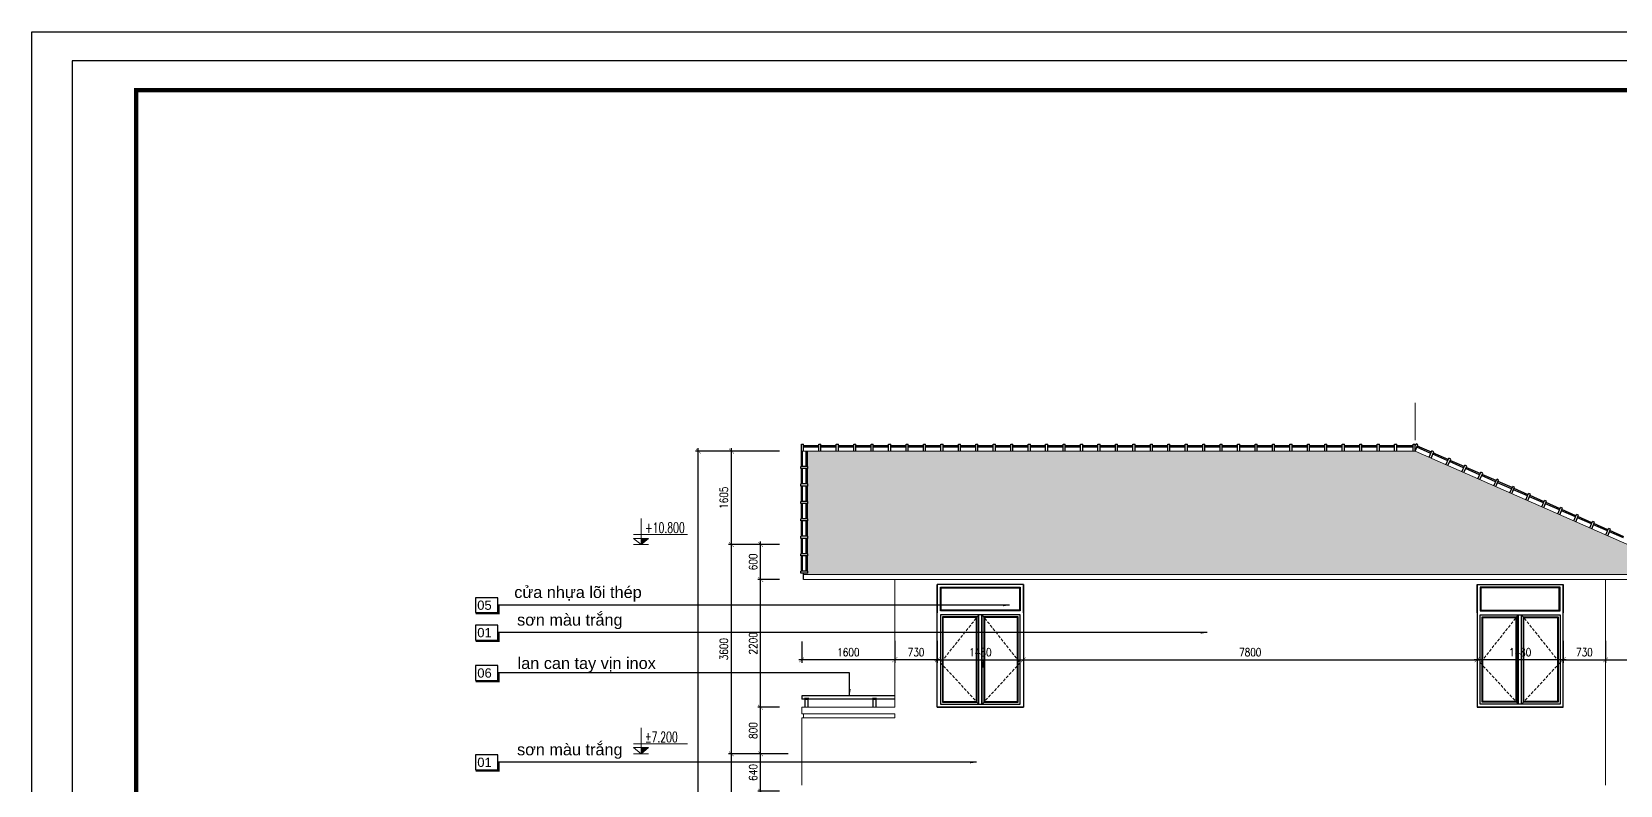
# Model space of a CAD drawing. Header units: millimetres. Extents: x -34806 to 662668, y 63228 to 99452.
# Drawn here: x 359893 to 387202, y 83752 to 96708 of the extents above; entities that cross this region are included whole.
import ezdxf
from ezdxf.enums import TextEntityAlignment as Align

# ---------------------------------------------------------------- set-up
doc = ezdxf.new("R2010")
doc.units = ezdxf.units.MM
doc.header["$LTSCALE"] = 200
doc.header["$MEASUREMENT"] = 0
doc.header["$PDMODE"] = 3
doc.header["$PDSIZE"] = 50
doc.linetypes.add('HIDDEN', pattern=[0.375, 0.25, -0.125])
doc.layers.get('0').update_dxf_attribs({"color": 95, "linetype": 'CONTINUOUS'})
doc.layers.get('DEFPOINTS').update_dxf_attribs({"linetype": 'CONTINUOUS'})
for name, color, linetype in [('DIM', 1, 'CONTINUOUS'), ('KHUNGTEN', 7, 'CONTINUOUS'), ('NOITHAT', 32, 'CONTINUOUS'), ('TEXT', 7, 'CONTINUOUS'), ('TPTA-Funiture', 27, 'CONTINUOUS'), ('TPTA-Text', 253, 'CONTINUOUS'), ('TPTA-Virtural', 253, 'CONTINUOUS'), ('wood', 254, 'CONTINUOUS')]:
    doc.layers.add(name, color=color, linetype=linetype)
for name, color, linetype, lineweight in [('hacth', 251, 'CONTINUOUS', 13), ('hatch', 251, 'CONTINUOUS', 5), ('nep', 4, 'CONTINUOUS', 30), ('thay', 7, 'CONTINUOUS', 18), ('VU', 8, 'HIDDEN', 13)]:
    doc.layers.add(name, color=color, linetype=linetype, lineweight=lineweight)
doc.styles.add('Aria H iso', font='VHARIAL.ttf')
doc.styles.add('Arial iso', font='VNARIAL.ttf')
doc.styles.add('Arial N  iso', font='VNARIALN.ttf')
doc.styles.add('RomanS', font='romans.shx', dxfattribs={"width": 0.8})
doc.styles.add('Scale', font='vnsimli.shx', dxfattribs={"width": 0.65, "bigfont": 'bigfont.shx'})
doc.dimstyles.new('D1', dxfattribs={"dimtxt": 140, "dimasz": 80, "dimexe": 50, "dimexo": 0, "dimgap": 60, "dimtad": 1, "dimdec": 0, "dimzin": 0, "dimdsep": 46, "dimtxsty": 'RomanS', "dimblk1": 'ARCHTICK', "dimblk2": 'ARCHTICK', "dimsah": 1, "dimcen": 100, "dimdle": 50, "dimclrt": 7, "dimadec": 0, "dimazin": 0, "dimtfac": 0.005, "dimtdec": 0, "dimtix": 1, "dimtofl": 0, "dimtmove": 2, "dimatfit": 3, "dimldrblk": 'ARCHTICK', "dimfxl": 1, "dimtvp": 0.8, "dimtolj": 1, "dimtzin": 0, "dimarcsym": 0})
doc.dimstyles.new('DIM-A3', dxfattribs={"dimscale": 0, "dimtxt": 160, "dimasz": 110, "dimexe": 110, "dimexo": 0, "dimgap": 110, "dimtad": 1, "dimdec": 0, "dimdsep": 46, "dimtxsty": 'RomanS', "dimblk1": 'ARCHTICK', "dimblk2": 'ARCHTICK', "dimsah": 1, "dimcen": 0.09, "dimdle": 110, "dimclrd": 256, "dimclre": 256, "dimclrt": 14, "dimadec": 0, "dimazin": 0, "dimtfac": 1, "dimtdec": 0, "dimtix": 1, "dimtmove": 2, "dimatfit": 3, "dimfxl": 110, "dimtolj": 1, "dimarcsym": 0})

# ---------------------------------------------------------------- blocks, each defined once
blk = doc.blocks.new('_ArchTick')
at = {"layer": 'DIM', "color": 150}
blk.add_lwpolyline([(0.5, 0.5, 0.133, 0, 0), (0, 0, 0, 0.133, 0), (-0.5, -0.5, 0.133, 0.133, 0)], format="xyseb", dxfattribs=at)
blk = doc.blocks.new('*D514')
at = {"layer": 'DEFPOINTS', "color": 0}
for p in [(371352, 89498), (372747, 89498), (372899, 76492)]:
    blk.add_point(p, dxfattribs=at)
at = {"layer": 'DIM', "color": 0, "lineweight": -2}
for p, q in [((372747, 89498), (371302, 89498)), ((371352, 76442), (371352, 89548)), ((372899, 76492), (371302, 76492))]:
    blk.add_line(p, q, dxfattribs=at)
at = {"layer": 'DIM', "color": 0, "lineweight": -2, "xscale": 80, "yscale": 80, "zscale": 80}
for p, rotation in [((371352, 89498), 90), ((371352, 76492), 270)]:
    blk.add_blockref('_ArchTick', p, dxfattribs=dict(at, rotation=rotation))
at = {"layer": 'DIM', "color": 7, "insert": (371184, 83042), "char_height": 140, "attachment_point": 5, "rotation": 90, "style": 'RomanS'}
blk.add_mtext('\\A1;13005', dxfattribs=at)
blk = doc.blocks.new('*D517')
at = {"layer": 'DEFPOINTS', "color": 0}
for p in [(371921, 84292), (372899, 84292), (372899, 80792)]:
    blk.add_point(p, dxfattribs=at)
at = {"layer": 'DIM', "color": 0, "lineweight": -2}
for p, q in [((372899, 84292), (371871, 84292)), ((371921, 80742), (371921, 84342)), ((372899, 80792), (371871, 80792))]:
    blk.add_line(p, q, dxfattribs=at)
at = {"layer": 'DIM', "color": 0, "lineweight": -2, "xscale": 80, "yscale": 80, "zscale": 80}
for p, rotation in [((371921, 84292), 90), ((371921, 80792), 270)]:
    blk.add_blockref('_ArchTick', p, dxfattribs=dict(at, rotation=rotation))
at = {"layer": 'DIM', "color": 7, "insert": (371791, 82542), "char_height": 140, "attachment_point": 5, "rotation": 90, "style": 'RomanS'}
blk.add_mtext('\\A1;3500', dxfattribs=at)
blk = doc.blocks.new('*D518')
at = {"layer": 'DEFPOINTS', "color": 0}
for p in [(371921, 87892), (372747, 87892), (372899, 84292)]:
    blk.add_point(p, dxfattribs=at)
at = {"layer": 'DIM', "color": 0, "lineweight": -2}
for p, q in [((371921, 84242), (371921, 87942)), ((372747, 87892), (371871, 87892)), ((372899, 84292), (371871, 84292))]:
    blk.add_line(p, q, dxfattribs=at)
at = {"layer": 'DIM', "color": 0, "lineweight": -2, "xscale": 80, "yscale": 80, "zscale": 80}
for p, rotation in [((371921, 87892), 90), ((371921, 84292), 270)]:
    blk.add_blockref('_ArchTick', p, dxfattribs=dict(at, rotation=rotation))
at = {"layer": 'DIM', "color": 7, "insert": (371791, 86092), "char_height": 140, "attachment_point": 5, "rotation": 90, "style": 'RomanS'}
blk.add_mtext('\\A1;3600', dxfattribs=at)
blk = doc.blocks.new('*D519')
at = {"layer": 'DEFPOINTS', "color": 0}
for p in [(371921, 89498), (372747, 89498), (372747, 87892)]:
    blk.add_point(p, dxfattribs=at)
at = {"layer": 'DIM', "color": 0, "lineweight": -2}
for p, q in [((372747, 89498), (371871, 89498)), ((371921, 87842), (371921, 89548)), ((372747, 87892), (371871, 87892))]:
    blk.add_line(p, q, dxfattribs=at)
at = {"layer": 'DIM', "color": 0, "lineweight": -2, "xscale": 80, "yscale": 80, "zscale": 80}
for p, rotation in [((371921, 89498), 90), ((371921, 87892), 270)]:
    blk.add_blockref('_ArchTick', p, dxfattribs=dict(at, rotation=rotation))
at = {"layer": 'DIM', "color": 7, "insert": (371791, 88695), "char_height": 140, "attachment_point": 5, "rotation": 90, "style": 'RomanS'}
blk.add_mtext('\\A1;1605', dxfattribs=at)
blk = doc.blocks.new('*D522')
at = {"layer": 'DEFPOINTS', "color": 0}
for p in [(372424, 84292), (372747, 84292), (372747, 83652)]:
    blk.add_point(p, dxfattribs=at)
at = {"layer": 'DIM', "color": 0, "lineweight": -2}
for p, q in [((372747, 84292), (372374, 84292)), ((372424, 83602), (372424, 84342)), ((372747, 83652), (372374, 83652))]:
    blk.add_line(p, q, dxfattribs=at)
at = {"layer": 'DIM', "color": 0, "lineweight": -2, "xscale": 80, "yscale": 80, "zscale": 80}
for p, rotation in [((372424, 84292), 90), ((372424, 83652), 270)]:
    blk.add_blockref('_ArchTick', p, dxfattribs=dict(at, rotation=rotation))
at = {"layer": 'DIM', "color": 7, "insert": (372294, 83972), "char_height": 140, "attachment_point": 5, "rotation": 90, "style": 'RomanS'}
blk.add_mtext('\\A1;640', dxfattribs=at)
blk = doc.blocks.new('*D523')
at = {"layer": 'DEFPOINTS', "color": 0}
for p in [(372424, 85092), (372747, 85092), (372747, 84292)]:
    blk.add_point(p, dxfattribs=at)
at = {"layer": 'DIM', "color": 0, "lineweight": -2}
for p, q in [((372747, 85092), (372374, 85092)), ((372424, 84242), (372424, 85142)), ((372747, 84292), (372374, 84292))]:
    blk.add_line(p, q, dxfattribs=at)
at = {"layer": 'DIM', "color": 0, "lineweight": -2, "xscale": 80, "yscale": 80, "zscale": 80}
for p, rotation in [((372424, 85092), 90), ((372424, 84292), 270)]:
    blk.add_blockref('_ArchTick', p, dxfattribs=dict(at, rotation=rotation))
at = {"layer": 'DIM', "color": 7, "insert": (372294, 84692), "char_height": 140, "attachment_point": 5, "rotation": 90, "style": 'RomanS'}
blk.add_mtext('\\A1;800', dxfattribs=at)
blk = doc.blocks.new('*D524')
at = {"layer": 'DEFPOINTS', "color": 0}
for p in [(372424, 87292), (372747, 87292), (372747, 85092)]:
    blk.add_point(p, dxfattribs=at)
at = {"layer": 'DIM', "color": 0, "lineweight": -2}
for p, q in [((372747, 87292), (372374, 87292)), ((372424, 85042), (372424, 87342)), ((372747, 85092), (372374, 85092))]:
    blk.add_line(p, q, dxfattribs=at)
at = {"layer": 'DIM', "color": 0, "lineweight": -2, "xscale": 80, "yscale": 80, "zscale": 80}
for p, rotation in [((372424, 87292), 90), ((372424, 85092), 270)]:
    blk.add_blockref('_ArchTick', p, dxfattribs=dict(at, rotation=rotation))
at = {"layer": 'DIM', "color": 7, "insert": (372294, 86192), "char_height": 140, "attachment_point": 5, "rotation": 90, "style": 'RomanS'}
blk.add_mtext('\\A1;2200', dxfattribs=at)
blk = doc.blocks.new('cao do')
at = {"layer": 'thay'}
for p, q in [((0, 445), (0, 0)), ((798, 170), (-128, 170)), ((0, 0), (-128, 106)), ((128, 106), (-128, 106)), ((0, 0), (128, 106))]:
    blk.add_line(p, q, dxfattribs=at)
at = {"layer": 'thay', "ltscale": 600}
blk.add_line((128, 0), (-128, 0), dxfattribs=at)
at = {"layer": 'thay', "color": 150, "ltscale": 600}
blk.add_solid([(0, 0), (0, 106), (128, 106)], dxfattribs=at)
at = {"layer": 'TEXT', "style": 'Arial N  iso'}
blk.add_attdef('%%P0.000', text='', height=200, dxfattribs=at).set_placement((70, 290), align=Align.MIDDLE_LEFT)
blk = doc.blocks.new('A$C29984D40')
at = {"layer": 'TPTA-Virtural'}
blk.add_lwpolyline([(0, 32), (383, 32), (383, 287), (0, 287)], close=True, dxfattribs=at)
at = {"layer": 'TPTA-Virtural', "color": 1, "ltscale": 600, "const_width": 31.9}
blk.add_lwpolyline([(398, 163), (398, 16), (0, 16)], dxfattribs=at)
at = {"layer": 'TPTA-Text', "style": 'Aria H iso'}
blk.add_attdef('1', text='', height=160, dxfattribs=at).set_placement((183, 80), align=Align.CENTER)
blk = doc.blocks.new('*D529')
at = {"layer": 'DEFPOINTS', "color": 0}
for p in [(372424, 87892), (372747, 87892), (372747, 87292)]:
    blk.add_point(p, dxfattribs=at)
at = {"layer": 'DIM', "color": 0, "lineweight": -2}
for p, q in [((372424, 87242), (372424, 87942)), ((372747, 87892), (372374, 87892)), ((372747, 87292), (372374, 87292))]:
    blk.add_line(p, q, dxfattribs=at)
at = {"layer": 'DIM', "color": 0, "lineweight": -2, "xscale": 80, "yscale": 80, "zscale": 80}
for p, rotation in [((372424, 87892), 90), ((372424, 87292), 270)]:
    blk.add_blockref('_ArchTick', p, dxfattribs=dict(at, rotation=rotation))
at = {"layer": 'DIM', "color": 7, "insert": (372294, 87592), "char_height": 140, "attachment_point": 5, "rotation": 90, "style": 'RomanS'}
blk.add_mtext('\\A1;600', dxfattribs=at)
blk = doc.blocks.new('*D542')
at = {"layer": 'DEFPOINTS', "color": 0}
for p in [(375461, 86237), (376941, 86237), (376941, 85909)]:
    blk.add_point(p, dxfattribs=at)
at = {"layer": 'DIM', "color": 0, "lineweight": -2}
for p, q in [((375461, 86237), (375461, 85859)), ((376941, 86237), (376941, 85859)), ((375411, 85909), (376991, 85909))]:
    blk.add_line(p, q, dxfattribs=at)
at = {"layer": 'DIM', "color": 0, "lineweight": -2, "xscale": 80, "yscale": 80, "zscale": 80, "rotation": 180}
blk.add_blockref('_ArchTick', (375461, 85909), dxfattribs=at)
at = {"layer": 'DIM', "color": 0, "lineweight": -2, "xscale": 80, "yscale": 80, "zscale": 80}
blk.add_blockref('_ArchTick', (376941, 85909), dxfattribs=at)
at = {"layer": 'DIM', "color": 7, "insert": (376201, 86039), "char_height": 140, "attachment_point": 5, "style": 'RomanS'}
blk.add_mtext('\\A1;1480', dxfattribs=at)
blk = doc.blocks.new('*D543')
at = {"layer": 'DEFPOINTS', "color": 0}
for p in [(374731, 86237), (375461, 86237), (374731, 85909)]:
    blk.add_point(p, dxfattribs=at)
at = {"layer": 'DIM', "color": 0, "lineweight": -2}
for p, q in [((374731, 86237), (374731, 85859)), ((375461, 86237), (375461, 85859)), ((375511, 85909), (374681, 85909))]:
    blk.add_line(p, q, dxfattribs=at)
at = {"layer": 'DIM', "color": 0, "lineweight": -2, "xscale": 80, "yscale": 80, "zscale": 80, "rotation": 180}
blk.add_blockref('_ArchTick', (374731, 85909), dxfattribs=at)
at = {"layer": 'DIM', "color": 0, "lineweight": -2, "xscale": 80, "yscale": 80, "zscale": 80}
blk.add_blockref('_ArchTick', (375461, 85909), dxfattribs=at)
at = {"layer": 'DIM', "color": 7, "insert": (375096, 86039), "char_height": 140, "attachment_point": 5, "style": 'RomanS'}
blk.add_mtext('\\A1;730', dxfattribs=at)
blk = doc.blocks.new('*D544')
at = {"layer": 'DEFPOINTS', "color": 0}
for p in [(384741, 86237), (386221, 86237), (384741, 85909)]:
    blk.add_point(p, dxfattribs=at)
at = {"layer": 'DIM', "color": 0, "lineweight": -2}
for p, q in [((384741, 86237), (384741, 85859)), ((386221, 86237), (386221, 85859)), ((386271, 85909), (384691, 85909))]:
    blk.add_line(p, q, dxfattribs=at)
at = {"layer": 'DIM', "color": 0, "lineweight": -2, "xscale": 80, "yscale": 80, "zscale": 80, "rotation": 180}
blk.add_blockref('_ArchTick', (384741, 85909), dxfattribs=at)
at = {"layer": 'DIM', "color": 0, "lineweight": -2, "xscale": 80, "yscale": 80, "zscale": 80}
blk.add_blockref('_ArchTick', (386221, 85909), dxfattribs=at)
at = {"layer": 'DIM', "color": 7, "insert": (385481, 86039), "char_height": 140, "attachment_point": 5, "style": 'RomanS'}
blk.add_mtext('\\A1;1480', dxfattribs=at)
blk = doc.blocks.new('*D545')
at = {"layer": 'DEFPOINTS', "color": 0}
for p in [(386221, 86237), (386951, 86237), (386951, 85909)]:
    blk.add_point(p, dxfattribs=at)
at = {"layer": 'DIM', "color": 0, "lineweight": -2}
for p, q in [((386221, 86237), (386221, 85859)), ((386951, 86237), (386951, 85859)), ((386171, 85909), (387001, 85909))]:
    blk.add_line(p, q, dxfattribs=at)
at = {"layer": 'DIM', "color": 0, "lineweight": -2, "xscale": 80, "yscale": 80, "zscale": 80, "rotation": 180}
blk.add_blockref('_ArchTick', (386221, 85909), dxfattribs=at)
at = {"layer": 'DIM', "color": 0, "lineweight": -2, "xscale": 80, "yscale": 80, "zscale": 80}
blk.add_blockref('_ArchTick', (386951, 85909), dxfattribs=at)
at = {"layer": 'DIM', "color": 7, "insert": (386586, 86039), "char_height": 140, "attachment_point": 5, "style": 'RomanS'}
blk.add_mtext('\\A1;730', dxfattribs=at)
blk = doc.blocks.new('*D546')
at = {"layer": 'DEFPOINTS', "color": 0}
for p in [(376941, 86237), (384741, 86237), (384741, 85909)]:
    blk.add_point(p, dxfattribs=at)
at = {"layer": 'DIM', "color": 0, "lineweight": -2}
for p, q in [((376941, 86237), (376941, 85859)), ((384741, 86237), (384741, 85859)), ((376891, 85909), (384791, 85909))]:
    blk.add_line(p, q, dxfattribs=at)
at = {"layer": 'DIM', "color": 0, "lineweight": -2, "xscale": 80, "yscale": 80, "zscale": 80, "rotation": 180}
blk.add_blockref('_ArchTick', (376941, 85909), dxfattribs=at)
at = {"layer": 'DIM', "color": 0, "lineweight": -2, "xscale": 80, "yscale": 80, "zscale": 80}
blk.add_blockref('_ArchTick', (384741, 85909), dxfattribs=at)
at = {"layer": 'DIM', "color": 7, "insert": (380841, 86039), "char_height": 140, "attachment_point": 5, "style": 'RomanS'}
blk.add_mtext('\\A1;7800', dxfattribs=at)
blk = doc.blocks.new('*D768')
at = {"layer": 'DEFPOINTS', "color": 0}
for p in [(373131, 86226), (374731, 86226), (373131, 85909)]:
    blk.add_point(p, dxfattribs=at)
at = {"layer": 'DIM', "color": 0, "lineweight": -2}
for p, q in [((373131, 86226), (373131, 85859)), ((374731, 86226), (374731, 85859)), ((374781, 85909), (373081, 85909))]:
    blk.add_line(p, q, dxfattribs=at)
at = {"layer": 'DIM', "color": 0, "lineweight": -2, "xscale": 80, "yscale": 80, "zscale": 80, "rotation": 180}
blk.add_blockref('_ArchTick', (373131, 85909), dxfattribs=at)
at = {"layer": 'DIM', "color": 0, "lineweight": -2, "xscale": 80, "yscale": 80, "zscale": 80}
blk.add_blockref('_ArchTick', (374731, 85909), dxfattribs=at)
at = {"layer": 'DIM', "color": 7, "insert": (373931, 86039), "char_height": 140, "attachment_point": 5, "style": 'RomanS'}
blk.add_mtext('\\A1;1600', dxfattribs=at)
blk = doc.blocks.new('*D769')
at = {"layer": 'DEFPOINTS', "color": 0}
for p in [(388441, 86398), (386951, 86237), (388441, 85909)]:
    blk.add_point(p, dxfattribs=at)
at = {"layer": 'DIM', "color": 0, "lineweight": -2}
for p, q in [((388441, 86398), (388441, 85859)), ((386951, 86237), (386951, 85859)), ((386901, 85909), (388491, 85909))]:
    blk.add_line(p, q, dxfattribs=at)
at = {"layer": 'DIM', "color": 0, "lineweight": -2, "xscale": 80, "yscale": 80, "zscale": 80, "rotation": 180}
blk.add_blockref('_ArchTick', (386951, 85909), dxfattribs=at)
at = {"layer": 'DIM', "color": 0, "lineweight": -2, "xscale": 80, "yscale": 80, "zscale": 80}
blk.add_blockref('_ArchTick', (388441, 85909), dxfattribs=at)
at = {"layer": 'DIM', "color": 7, "insert": (387696, 86039), "char_height": 140, "attachment_point": 5, "style": 'RomanS'}
blk.add_mtext('\\A1;1490', dxfattribs=at)
blk = doc.blocks.new('khung')
at = {"layer": 'DEFPOINTS', "color": 8}
blk.add_lwpolyline([(0, 0), (31503, 0), (31503, 22275), (0, 22275)], close=True, dxfattribs=at)
at = {"layer": 'KHUNGTEN', "color": 4, "const_width": 54.3}
blk.add_lwpolyline([(848, 388), (31117, 388), (31117, 21887), (848, 21887)], close=True, dxfattribs=at)

msp = doc.modelspace()

# ---------------------------------------------------------------- hatches: boundary and pattern name
h = msp.add_hatch()
h.set_pattern_fill('AR-RSHKE', color=256, scale=15, style=0)
h.set_pattern_definition([(0, (927.46, -114145.69), (382.5, 180), [90, -75, 105, -45, 135, -60]), (0, (1017.46, -114138.19), (382.5, 180), [75, -285, 60, -90]), (0, (1197.46, -114156.94), (382.5, 180), [45, -465]), (90, (927.46, -114145.69), (-127.5, 180), [172.5, -547.5]), (90, (1017.46, -114145.69), (-127.5, 180), [168.75, -551.25]), (90, (1092.46, -114145.69), (-127.5, 180), [157.5, -562.5]), (90, (1197.46, -114156.94), (-127.5, 180), [172.5, -547.5]), (90, (1242.46, -114156.94), (-127.5, 180), [172.5, -547.5]), (90, (1377.46, -114145.69), (-127.5, 180), [165, -555])])
h.paths.add_polyline_path([(383675.7, 89495.5), (373227, 89496.2), (373227, 89233.3), (373235.5, 89233.3), (373235.5, 89196.2), (373227, 89196.2), (373227, 88933.3), (373235.5, 88933.3), (373235.5, 88896.2), (373227, 88896.2), (373227, 88633.3), (373235.5, 88633.3), (373235.5, 88596.2), (373227, 88596.2), (373227, 88333.3), (373235.5, 88333.3), (373235.5, 88296.2), (373227, 88296.2), (373227, 88033.3), (373235.5, 88033.3), (373235.5, 87996.2), (373227, 87996.2), (373227, 87733.3), (373235.5, 87733.3), (373235.5, 87696.2), (373227, 87696.2), (373227, 87433.3), (373235.5, 87433.3), (373235.5, 87396.2), (373160.7, 87396.2), (373160.7, 87373), (388501, 87373)])

# ---------------------------------------------------------------- linework, layer by layer
msp.add_lwpolyline([(401788.8, 66791.7), (359893.1, 66791.7), (359893.1, 96707.8), (401788.8, 96707.8)], close=True)
at = {"layer": 'hatch'}
for p, q in [((373130.7, 84982.3), (374730.7, 84982.3)), ((374730.7, 84982.3), (374730.7, 84912.3)), ((373130.7, 84912.3), (374730.7, 84912.3))]:
    msp.add_line(p, q, dxfattribs=at)
at = {"layer": 'nep', "ltscale": 0.5}
for p, q in [((376237.6, 85850.9), (376237.6, 85837.1)), ((376237.8, 85836.4), (376239.7, 85832.8)), ((376239.8, 85832.2), (376239.8, 85790.6)), ((376250, 85832.2), (376250, 85790.6)), ((376252, 85836.4), (376250.1, 85832.8)), ((376252.2, 85850.9), (376252.2, 85837.1)), ((385429.2, 85850.9), (385429.2, 85837.1)), ((385429.3, 85836.4), (385431.2, 85832.8)), ((385431.3, 85832.2), (385431.3, 85790.6)), ((385441.5, 85832.2), (385441.5, 85790.6)), ((385443.5, 85836.4), (385441.7, 85832.8)), ((385443.7, 85850.9), (385443.7, 85837.1))]:
    msp.add_line(p, q, dxfattribs=at)
for points in [[(376233.6, 85843.6), (376233.6, 85881.6)], [(376233.6, 85820.1), (376233.6, 85843.6)], [(376256.2, 85881.6), (376256.2, 85820.1)], [(385425.1, 85881.6), (385425.1, 85820.1)], [(385447.7, 85843.6), (385447.7, 85881.6)], [(385447.7, 85820.1), (385447.7, 85843.6)]]:
    msp.add_lwpolyline(points, dxfattribs=at)
for centre in [(376244.9, 85850.9), (385436.4, 85850.9)]:
    msp.add_circle(centre, 2.05, dxfattribs=at)
for centre, radius, start, end in [((376244.9, 85881.6), 11.3, 0, 180), ((376244.9, 85820.1), 11.3, 180, 243.1549), ((376244.9, 85850.9), 9.72, 318.25899, 221.74101), ((376244.9, 85850.9), 7.25, 0, 180), ((376239.1, 85837.1), 1.4, 180, 207.19267), ((376244.9, 85850.9), 9.72, 318.25899, 131.74101), ((376238.4, 85832.2), 1.4, 0, 27.19267), ((376244.9, 85790.6), 5.09, 180, 0), ((376251.4, 85832.2), 1.4, 152.80733, 180), ((376244.9, 85820.1), 11.3, 296.8451, 0), ((376250.7, 85837.1), 1.4, 332.80733, 0), ((385436.4, 85881.6), 11.3, 0, 180), ((385436.4, 85820.1), 11.3, 180, 243.1549), ((385436.4, 85850.9), 9.72, 48.25899, 221.74101), ((385436.4, 85850.9), 9.72, 318.25899, 221.74101), ((385436.4, 85850.9), 7.25, 0, 180), ((385430.6, 85837.1), 1.4, 180, 207.19267), ((385429.9, 85832.2), 1.4, 0, 27.19267), ((385436.4, 85790.6), 5.09, 180, 0), ((385442.9, 85832.2), 1.4, 152.80733, 180), ((385436.4, 85820.1), 11.3, 296.8451, 0), ((385442.3, 85837.1), 1.4, 332.80733, 0)]:
    msp.add_arc(centre, radius, start, end, dxfattribs=at)
at = {"layer": 'NOITHAT'}
for p, q in [((373123.7, 89496.2), (373123.7, 89616.6)), ((373123.7, 89616.6), (373160.7, 89616.6)), ((373160.7, 89591.9), (373423.7, 89591.9)), ((373423.7, 89496.2), (373423.7, 89616.6)), ((373423.7, 89616.6), (373460.7, 89616.6)), ((373460.7, 89591.9), (373723.7, 89591.9)), ((373723.7, 89496.2), (373723.7, 89616.6)), ((373723.7, 89616.6), (373760.7, 89616.6)), ((373760.7, 89591.9), (374023.7, 89591.9)), ((374023.7, 89496.2), (374023.7, 89616.6)), ((374023.7, 89616.6), (374060.7, 89616.6)), ((374060.7, 89591.9), (374323.7, 89591.9)), ((374323.7, 89496.2), (374323.7, 89616.6)), ((374323.7, 89616.6), (374360.7, 89616.6)), ((374360.7, 89591.9), (374623.7, 89591.9)), ((374623.7, 89496.2), (374623.7, 89616.6)), ((374623.7, 89616.6), (374660.7, 89616.6)), ((374660.7, 89591.9), (374923.7, 89591.9)), ((374923.7, 89496.2), (374923.7, 89616.6)), ((374923.7, 89616.6), (374960.7, 89616.6)), ((374960.7, 89591.9), (375223.7, 89591.9)), ((375223.7, 89496.2), (375223.7, 89616.6)), ((375223.7, 89616.6), (375260.7, 89616.6)), ((375260.7, 89591.9), (375523.7, 89591.9)), ((375523.7, 89496.2), (375523.7, 89616.6)), ((375523.7, 89616.6), (375560.7, 89616.6)), ((375560.7, 89591.9), (375823.7, 89591.9)), ((375823.7, 89496.2), (375823.7, 89616.6)), ((375823.7, 89616.6), (375860.7, 89616.6)), ((375860.7, 89591.9), (376123.7, 89591.9)), ((376123.7, 89496.2), (376123.7, 89616.6)), ((376123.7, 89616.6), (376160.7, 89616.6)), ((376160.7, 89591.9), (376423.7, 89591.9)), ((376423.7, 89496.2), (376423.7, 89616.6)), ((376423.7, 89616.6), (376460.7, 89616.6)), ((376460.7, 89591.9), (376723.7, 89591.9)), ((376723.7, 89496.2), (376723.7, 89616.6)), ((376723.7, 89616.6), (376760.7, 89616.6)), ((376760.7, 89591.9), (377023.7, 89591.9)), ((377023.7, 89496.2), (377023.7, 89616.6)), ((377023.7, 89616.6), (377060.7, 89616.6)), ((377060.7, 89591.9), (377323.7, 89591.9)), ((377323.7, 89496.2), (377323.7, 89616.6)), ((377323.7, 89616.6), (377360.7, 89616.6)), ((377360.7, 89591.9), (377623.7, 89591.9)), ((377623.7, 89496.2), (377623.7, 89616.6)), ((377623.7, 89616.6), (377660.7, 89616.6)), ((377660.7, 89591.9), (377923.7, 89591.9)), ((377923.7, 89496.2), (377923.7, 89616.6)), ((377923.7, 89616.6), (377960.7, 89616.6)), ((377960.7, 89591.9), (378223.7, 89591.9)), ((378223.7, 89496.2), (378223.7, 89616.6)), ((378223.7, 89616.6), (378260.7, 89616.6)), ((378260.7, 89591.9), (378523.7, 89591.9)), ((378523.7, 89496.2), (378523.7, 89616.6)), ((378523.7, 89616.6), (378560.7, 89616.6)), ((378560.7, 89591.9), (378823.7, 89591.9)), ((378823.7, 89496.2), (378823.7, 89616.6)), ((378823.7, 89616.6), (378860.7, 89616.6)), ((378860.7, 89591.9), (379123.7, 89591.9)), ((379123.7, 89496.2), (379123.7, 89616.6)), ((379123.7, 89616.6), (379160.7, 89616.6)), ((379160.7, 89591.9), (379423.7, 89591.9)), ((379423.7, 89496.2), (379423.7, 89616.6)), ((379423.7, 89616.6), (379460.7, 89616.6)), ((379460.7, 89591.9), (379723.7, 89591.9)), ((379723.7, 89496.2), (379723.7, 89616.6)), ((379723.7, 89616.6), (379760.7, 89616.6)), ((379760.7, 89591.9), (380023.7, 89591.9)), ((380023.7, 89496.2), (380023.7, 89616.6)), ((380023.7, 89616.6), (380060.7, 89616.6)), ((380060.7, 89591.9), (380323.7, 89591.9)), ((380323.7, 89496.2), (380323.7, 89616.6)), ((380323.7, 89616.6), (380360.7, 89616.6)), ((380360.7, 89591.9), (380623.7, 89591.9)), ((380623.7, 89496.2), (380623.7, 89616.6)), ((380623.7, 89616.6), (380660.7, 89616.6)), ((380660.7, 89591.9), (380923.7, 89591.9)), ((380923.7, 89496.2), (380923.7, 89616.6)), ((380923.7, 89616.6), (380960.7, 89616.6)), ((380960.7, 89591.9), (381223.7, 89591.9)), ((381223.7, 89496.2), (381223.7, 89616.6)), ((381223.7, 89616.6), (381260.7, 89616.6)), ((381260.7, 89591.9), (381523.7, 89591.9)), ((381523.7, 89496.2), (381523.7, 89616.6)), ((381523.7, 89616.6), (381560.7, 89616.6)), ((381560.7, 89591.9), (381823.7, 89591.9)), ((381823.7, 89496.2), (381823.7, 89616.6)), ((381823.7, 89616.6), (381860.7, 89616.6)), ((381860.7, 89591.9), (382123.7, 89591.9)), ((382123.7, 89496.2), (382123.7, 89616.6)), ((382123.7, 89616.6), (382160.7, 89616.6)), ((382160.7, 89591.9), (382423.7, 89591.9)), ((382423.7, 89496.2), (382423.7, 89616.6)), ((382423.7, 89616.6), (382460.7, 89616.6)), ((382460.7, 89591.9), (382723.7, 89591.9)), ((382723.7, 89496.2), (382723.7, 89616.6)), ((382723.7, 89616.6), (382760.7, 89616.6)), ((382760.7, 89591.9), (383023.7, 89591.9)), ((383023.7, 89496.2), (383023.7, 89616.6)), ((383023.7, 89616.6), (383060.7, 89616.6)), ((383060.7, 89591.9), (383323.7, 89591.9)), ((383323.7, 89496.2), (383323.7, 89616.6)), ((383323.7, 89616.6), (383360.7, 89616.6)), ((383360.7, 89591.9), (383639.6, 89591.9)), ((383639.6, 89496.2), (383639.6, 89616.6)), ((383639.6, 89616.6), (383676.6, 89616.6)), ((383676.6, 89496.6), (383725, 89606.7)), ((383725, 89606.7), (383691.1, 89621.6)), ((383955.8, 89478.3), (383715.1, 89584.1)), ((373123.7, 89233.3), (373123.7, 89496.2)), ((373145.6, 89233.3), (373145.6, 89496.2)), ((373160.7, 89570), (373423.7, 89570)), ((373205.1, 89233.3), (373205.1, 89496.2)), ((373227, 89233.3), (373227, 89496.2)), ((373460.7, 89570), (373723.7, 89570)), ((373760.7, 89570), (374023.7, 89570)), ((374060.7, 89570), (374323.7, 89570)), ((374360.7, 89570), (374623.7, 89570)), ((374660.7, 89570), (374923.7, 89570)), ((374960.7, 89570), (375223.7, 89570)), ((375260.7, 89570), (375523.7, 89570)), ((375560.7, 89570), (375823.7, 89570)), ((375860.7, 89570), (376123.7, 89570)), ((376160.7, 89570), (376423.7, 89570)), ((376460.7, 89570), (376723.7, 89570)), ((376760.7, 89570), (377023.7, 89570)), ((377060.7, 89570), (377323.7, 89570)), ((377360.7, 89570), (377623.7, 89570)), ((377660.7, 89570), (377923.7, 89570)), ((377960.7, 89570), (378223.7, 89570)), ((378260.7, 89570), (378523.7, 89570)), ((378560.7, 89570), (378823.7, 89570)), ((378860.7, 89570), (379123.7, 89570)), ((379160.7, 89570), (379423.7, 89570)), ((379460.7, 89570), (379723.7, 89570)), ((379760.7, 89570), (380023.7, 89570)), ((380060.7, 89570), (380323.7, 89570)), ((380360.7, 89570), (380623.7, 89570)), ((380660.7, 89570), (380923.7, 89570)), ((380960.7, 89570), (381223.7, 89570)), ((381260.7, 89570), (381523.7, 89570)), ((381560.7, 89570), (381823.7, 89570)), ((381860.7, 89570), (382123.7, 89570)), ((382160.7, 89570), (382423.7, 89570)), ((382460.7, 89570), (382723.7, 89570)), ((382760.7, 89570), (383023.7, 89570)), ((383060.7, 89570), (383323.7, 89570)), ((383360.7, 89570), (383639.6, 89570)), ((383947, 89458.3), (383706.3, 89564)), ((383951.3, 89375.9), (383999.7, 89486)), ((383999.7, 89486), (383965.8, 89500.9)), ((384235.4, 89331.5), (383980.9, 89443.4)), ((384244.2, 89351.6), (383989.8, 89463.4)), ((384239.7, 89249.1), (384288.1, 89359.3)), ((384288.1, 89359.3), (384254.2, 89374.2)), ((384510.1, 89210.8), (384269.3, 89316.6)), ((384518.9, 89230.9), (384278.1, 89336.7)), ((373115.2, 89196.2), (373115.2, 89233.3)), ((373235.5, 89196.2), (373115.2, 89196.2)), ((373123.7, 88933.3), (373123.7, 89196.2)), ((373145.6, 88933.3), (373145.6, 89196.2)), ((373205.1, 88933.3), (373205.1, 89196.2)), ((373227, 88933.3), (373227, 89196.2)), ((373235.5, 89196.2), (373235.5, 89233.3)), ((384514.3, 89128.5), (384562.7, 89238.6)), ((384562.7, 89238.6), (384528.8, 89253.5)), ((384784.7, 89090.2), (384544, 89195.9)), ((384793.5, 89110.2), (384552.8, 89216)), ((384789, 89007.8), (384837.4, 89117.9)), ((384837.4, 89117.9), (384803.5, 89132.8)), ((385059.4, 88969.5), (384818.6, 89075.3)), ((385068.2, 88989.5), (384827.4, 89095.3)), ((373115.2, 88896.2), (373115.2, 88933.3)), ((373235.5, 88896.2), (373115.2, 88896.2)), ((373123.7, 88633.3), (373123.7, 88896.2)), ((373145.6, 88633.3), (373145.6, 88896.2)), ((373205.1, 88633.3), (373205.1, 88896.2)), ((373227, 88633.3), (373227, 88896.2)), ((373235.5, 88896.2), (373235.5, 88933.3)), ((385063.6, 88887.1), (385112, 88997.2)), ((385112, 88997.2), (385078.1, 89012.1)), ((385334, 88848.8), (385093.3, 88954.6)), ((385342.8, 88868.8), (385102.1, 88974.6)), ((385338.3, 88766.4), (385386.7, 88876.5)), ((385386.7, 88876.5), (385352.8, 88891.4)), ((385608.7, 88728.1), (385367.9, 88833.9)), ((385617.5, 88748.1), (385376.7, 88853.9)), ((385612.9, 88645.7), (385661.3, 88755.9)), ((385661.3, 88755.9), (385627.4, 88770.8)), ((373115.2, 88596.2), (373115.2, 88633.3)), ((373235.5, 88596.2), (373115.2, 88596.2)), ((373123.7, 88333.3), (373123.7, 88596.2)), ((373145.6, 88333.3), (373145.6, 88596.2)), ((373205.1, 88333.3), (373205.1, 88596.2)), ((373227, 88333.3), (373227, 88596.2)), ((373235.5, 88596.2), (373235.5, 88633.3)), ((385883.3, 88607.4), (385642.6, 88713.2)), ((385892.1, 88627.5), (385651.4, 88733.2)), ((385887.6, 88525), (385936, 88635.2)), ((385936, 88635.2), (385902.1, 88650.1)), ((386158, 88486.7), (385917.2, 88592.5)), ((386166.8, 88506.8), (385926.1, 88612.5)), ((386162.2, 88404.3), (386210.6, 88514.5)), ((386210.6, 88514.5), (386176.7, 88529.4)), ((386441.4, 88386.1), (386200.7, 88491.9)), ((373115.2, 88296.2), (373115.2, 88333.3)), ((373235.5, 88296.2), (373115.2, 88296.2)), ((373123.7, 88033.3), (373123.7, 88296.2)), ((373145.6, 88033.3), (373145.6, 88296.2)), ((373205.1, 88033.3), (373205.1, 88296.2)), ((373227, 88033.3), (373227, 88296.2)), ((373235.5, 88296.2), (373235.5, 88333.3)), ((386432.6, 88366), (386191.9, 88471.8)), ((386436.9, 88283.6), (386485.3, 88393.8)), ((386485.3, 88393.8), (386451.4, 88408.7)), ((386707.3, 88245.3), (386466.5, 88351.1)), ((386716.1, 88265.4), (386475.4, 88371.2)), ((386711.5, 88162.9), (386759.9, 88273.1)), ((386759.9, 88273.1), (386726, 88288)), ((386981.9, 88124.6), (386741.2, 88230.4)), ((386990.7, 88144.7), (386750, 88250.5)), ((373115.2, 87996.2), (373115.2, 88033.3)), ((373235.5, 87996.2), (373115.2, 87996.2)), ((373123.7, 87733.3), (373123.7, 87996.2)), ((373145.6, 87733.3), (373145.6, 87996.2)), ((373205.1, 87733.3), (373205.1, 87996.2)), ((373227, 87733.3), (373227, 87996.2)), ((373235.5, 87996.2), (373235.5, 88033.3)), ((386986.2, 88042.2), (387034.6, 88152.4)), ((387034.6, 88152.4), (387000.7, 88167.3)), ((387256.6, 88003.9), (387015.8, 88109.7)), ((387265.4, 88024), (387024.7, 88129.8)), ((373115.2, 87696.2), (373115.2, 87733.3)), ((373235.5, 87696.2), (373115.2, 87696.2)), ((373123.7, 87433.3), (373123.7, 87696.2)), ((373145.6, 87433.3), (373145.6, 87696.2)), ((373205.1, 87433.3), (373205.1, 87696.2)), ((373227, 87433.3), (373227, 87696.2)), ((373235.5, 87696.2), (373235.5, 87733.3)), ((373115.2, 87396.2), (373115.2, 87433.3)), ((373235.5, 87396.2), (373115.2, 87396.2)), ((373160.7, 87291.7), (373160.7, 87396.2)), ((373235.5, 87396.2), (373235.5, 87433.3))]:
    msp.add_line(p, q, dxfattribs=at)
for points in [[(373160.7, 89496.2), (373160.7, 89616.6)], [(373460.7, 89496.2), (373460.7, 89616.6)], [(373760.7, 89496.2), (373760.7, 89616.6)], [(374060.7, 89496.2), (374060.7, 89616.6)], [(374360.7, 89496.2), (374360.7, 89616.6)], [(374660.7, 89496.2), (374660.7, 89616.6)], [(374960.7, 89496.2), (374960.7, 89616.6)], [(375260.7, 89496.2), (375260.7, 89616.6)], [(375560.7, 89496.2), (375560.7, 89616.6)], [(375860.7, 89496.2), (375860.7, 89616.6)], [(376160.7, 89496.2), (376160.7, 89616.6)], [(376460.7, 89496.2), (376460.7, 89616.6)], [(376760.7, 89496.2), (376760.7, 89616.6)], [(377060.7, 89496.2), (377060.7, 89616.6)], [(377360.7, 89496.2), (377360.7, 89616.6)], [(377660.7, 89496.2), (377660.7, 89616.6)], [(377960.7, 89496.2), (377960.7, 89616.6)], [(378260.7, 89496.2), (378260.7, 89616.6)], [(378560.7, 89496.2), (378560.7, 89616.6)], [(378860.7, 89496.2), (378860.7, 89616.6)], [(379160.7, 89496.2), (379160.7, 89616.6)], [(379460.7, 89496.2), (379460.7, 89616.6)], [(379760.7, 89496.2), (379760.7, 89616.6)], [(380060.7, 89496.2), (380060.7, 89616.6)], [(380360.7, 89496.2), (380360.7, 89616.6)], [(380660.7, 89496.2), (380660.7, 89616.6)], [(380960.7, 89496.2), (380960.7, 89616.6)], [(381260.7, 89496.2), (381260.7, 89616.6)], [(381560.7, 89496.2), (381560.7, 89616.6)], [(381860.7, 89496.2), (381860.7, 89616.6)], [(382160.7, 89496.2), (382160.7, 89616.6)], [(382460.7, 89496.2), (382460.7, 89616.6)], [(382760.7, 89496.2), (382760.7, 89616.6)], [(383060.7, 89496.2), (383060.7, 89616.6)], [(383360.7, 89496.2), (383360.7, 89616.6)], [(383676.6, 89588.7), (383691.1, 89621.6)], [(383676.6, 89496.2), (383676.6, 89616.6)], [(383917.4, 89390.8), (383965.8, 89500.9)], [(384205.7, 89264), (384254.2, 89374.2)], [(373235.5, 89233.3), (373115.2, 89233.3)], [(384480.4, 89143.4), (384528.8, 89253.5)], [(384755.1, 89022.7), (384803.5, 89132.8)], [(373235.5, 88933.3), (373115.2, 88933.3)], [(385029.7, 88902), (385078.1, 89012.1)], [(385304.4, 88781.3), (385352.8, 88891.4)], [(385579, 88660.6), (385627.4, 88770.8)], [(373235.5, 88633.3), (373115.2, 88633.3)], [(385853.7, 88539.9), (385902.1, 88650.1)], [(386128.3, 88419.2), (386176.7, 88529.4)], [(373235.5, 88333.3), (373115.2, 88333.3)], [(386403, 88298.5), (386451.4, 88408.7)], [(386677.6, 88177.8), (386726, 88288)], [(373235.5, 88033.3), (373115.2, 88033.3)], [(386952.3, 88057.1), (387000.7, 88167.3)], [(373235.5, 87733.3), (373115.2, 87733.3)], [(373235.5, 87433.3), (373115.2, 87433.3)]]:
    msp.add_lwpolyline(points, dxfattribs=at)
at = {"layer": 'thay'}
for p, q in [((383676.6, 89684.7), (383676.6, 90326.9)), ((383675.7, 89496.2), (373123.7, 89496.2)), ((388501, 87373), (373160.7, 87373)), ((388465.3, 87291.7), (373160.7, 87291.7)), ((374730.7, 85091.8), (374730.7, 87291.7)), ((376940.7, 87202.3), (376940.7, 85092.3)), ((384740.7, 87202.3), (384740.7, 85092.3)), ((386950.7, 87291.7), (386950.7, 83752.3)), ((386950.7, 87291.7), (386950.7, 85398)), ((374730.7, 85091.8), (373130.7, 85091.8)), ((373130.7, 84982.3), (373130.7, 85091.8)), ((373160.7, 84912.3), (373160.7, 84982.3)), ((373130.7, 83752.3), (373130.7, 84912.3))]:
    msp.add_line(p, q, dxfattribs=at)
for points in [[(388501.1, 87373), (383675.7, 89495.5), (373123.7, 89496.2)], [(375460.7, 85092.3), (375460.7, 87202.3)], [(386220.7, 85092.3), (386220.7, 87202.3)], [(373130.7, 84982.3), (373160.7, 84982.3), (373160.7, 84912.3), (373130.7, 84912.3)]]:
    msp.add_lwpolyline(points, dxfattribs=at)
at = {"layer": 'TPTA-Virtural'}
for p, q in [((374730.7, 85292.3), (373130.7, 85292.3)), ((373130.7, 85292.3), (373130.7, 85232.3)), ((373180.7, 85232.3), (373130.7, 85232.3)), ((373180.7, 85241.1), (373180.7, 85241)), ((373250.7, 85241.1), (373180.7, 85241.1)), ((373180.7, 85241), (373180.7, 85238.2)), ((373250.7, 85241), (373180.7, 85241)), ((373180.7, 85238.2), (373180.7, 85229.4)), ((373250.7, 85229.4), (373180.7, 85229.4)), ((373240.7, 85228.3), (373190.7, 85228.3)), ((373190.7, 85092.3), (373190.7, 85228.3)), ((373240.7, 85092.3), (373240.7, 85228.3)), ((373250.7, 85241.1), (373250.7, 85241)), ((373250.7, 85241), (373250.7, 85238.2)), ((373250.7, 85238.2), (373250.7, 85229.4)), ((374347.5, 85232.3), (373250.7, 85232.3)), ((374347.5, 85241.1), (374347.5, 85241)), ((374417.5, 85241.1), (374347.5, 85241.1)), ((374347.5, 85241), (374347.5, 85238.2)), ((374417.5, 85241), (374347.5, 85241)), ((374347.5, 85238.2), (374347.5, 85229.4)), ((374417.5, 85229.4), (374347.5, 85229.4)), ((374407.5, 85228.3), (374357.5, 85228.3)), ((374357.5, 85092.3), (374357.5, 85228.3)), ((374407.5, 85092.3), (374407.5, 85228.3)), ((374417.5, 85241.1), (374417.5, 85241)), ((374417.5, 85241), (374417.5, 85238.2)), ((374417.5, 85238.2), (374417.5, 85229.4)), ((374730.7, 85232.3), (374417.5, 85232.3))]:
    msp.add_line(p, q, dxfattribs=at)
at = {"layer": 'VU', "linetype": 'HIDDEN'}
for points in [[(376175.3, 86681.7), (375517.7, 85857.1), (376175.3, 85146.3)], [(376232.1, 86681.7), (376883.7, 85857.1), (376232.1, 85146.3)], [(385449.3, 86681.7), (384797.7, 85857.1), (385449.3, 85146.3)], [(385506.1, 86681.7), (386163.7, 85857.1), (385506.1, 85146.3)]]:
    msp.add_lwpolyline(points, dxfattribs=at)
at = {"layer": 'wood'}
for p, q in [((376175.3, 85146.3), (376175.3, 86681.7)), ((376226.1, 85146.3), (376226.1, 86681.7)), ((376232.1, 85146.3), (376232.1, 86681.7)), ((385449.3, 85146.3), (385449.3, 86681.7)), ((385455.3, 85146.3), (385455.3, 86681.7)), ((385506.1, 85146.3), (385506.1, 86681.7))]:
    msp.add_line(p, q, dxfattribs=at)
for points in [[(376940.7, 86714), (376940.7, 87202.3), (375460.7, 87202.3), (375460.7, 86714)], [(376940.7, 87202.3), (376940.7, 85092.3), (375460.7, 85092.3), (375460.7, 87202.3)], [(384740.7, 86714), (384740.7, 87202.3), (386220.7, 87202.3), (386220.7, 86714)], [(384740.7, 87202.3), (384740.7, 85092.3), (386220.7, 85092.3), (386220.7, 87202.3)]]:
    msp.add_lwpolyline(points, dxfattribs=at)
for points in [[(375514.7, 87158.3), (376887.1, 87158.3), (376887.1, 86752), (375514.7, 86752)], [(375524.7, 87148.3), (376877.1, 87148.3), (376877.1, 86762), (375524.7, 86762)], [(375527.7, 87145.3), (376874.1, 87145.3), (376874.1, 86765), (375527.7, 86765)], [(386166.7, 87158.3), (384794.2, 87158.3), (384794.2, 86752), (386166.7, 86752)], [(386156.7, 87148.3), (384804.2, 87148.3), (384804.2, 86762), (386156.7, 86762)], [(386153.7, 87145.3), (384807.2, 87145.3), (384807.2, 86765), (386153.7, 86765)], [(375514.7, 85146.3), (376886.7, 85146.3), (376886.7, 86681.7), (375514.7, 86681.7)], [(375548.9, 85180.5), (376143.8, 85180.5), (376143.8, 86647.5), (375548.9, 86647.5)], [(375558.9, 85190.5), (376133.8, 85190.5), (376133.8, 86637.5), (375558.9, 86637.5)], [(376263, 85180.5), (376852.4, 85180.5), (376852.4, 86647.5), (376263, 86647.5)], [(376273, 85190.5), (376842.4, 85190.5), (376842.4, 86637.5), (376273, 86637.5)], [(386166.7, 85146.3), (384794.7, 85146.3), (384794.7, 86681.7), (386166.7, 86681.7)], [(385418.3, 85180.5), (384828.9, 85180.5), (384828.9, 86647.5), (385418.3, 86647.5)], [(385408.3, 85190.5), (384838.9, 85190.5), (384838.9, 86637.5), (385408.3, 86637.5)], [(386132.4, 85180.5), (385537.5, 85180.5), (385537.5, 86647.5), (386132.4, 86647.5)], [(386122.4, 85190.5), (385547.5, 85190.5), (385547.5, 86637.5), (386122.4, 86637.5)], [(375460.7, 85092.3), (376940.7, 85092.3), (376940.7, 85092.3), (375460.7, 85092.3)], [(386220.7, 85092.3), (384740.7, 85092.3), (384740.7, 85092.3), (386220.7, 85092.3)]]:
    msp.add_lwpolyline(points, close=True, dxfattribs=at)

# ---------------------------------------------------------------- block references
at = {"layer": 'DIM', "linetype": 'Continuous'}
ref = msp.add_blockref('cao do', (370367.8, 87891.2), dxfattribs=at)
ref.add_attrib('%%P0.000', '+10.800', dxfattribs={"layer": 'TEXT', "height": 180, "style": 'Scale', "width": 0.65}).set_placement((370437.3, 88181.2), align=Align.MIDDLE_LEFT)
ref = msp.add_blockref('cao do', (370367.8, 84292.3), dxfattribs=at)
ref.add_attrib('%%P0.000', '%%p7.200', dxfattribs={"layer": 'TEXT', "height": 180, "style": 'Scale', "width": 0.65}).set_placement((370437.3, 84582.3), align=Align.MIDDLE_LEFT)
at = {"layer": 'hacth', "xscale": 1.298143060485017, "yscale": 1.298143126914511, "zscale": 1.29814313413116}
msp.add_blockref('khung', (360587.5, 67291.7), dxfattribs=at)
at = {"layer": 'TPTA-Funiture'}
ref = msp.add_blockref('A$C29984D40', (367524.1, 86688.4), dxfattribs=at)
ref.add_attrib('1', '05', dxfattribs={"layer": 'TPTA-Text', "height": 160, "style": 'Aria H iso'}).set_placement((367675.6, 86768.4), align=Align.CENTER)
ref = msp.add_blockref('A$C29984D40', (367524, 86217.3), dxfattribs=at)
ref.add_attrib('1', '01', dxfattribs={"layer": 'TPTA-Text', "height": 160, "style": 'Aria H iso'}).set_placement((367676.8, 86297.3), align=Align.CENTER)
ref = msp.add_blockref('A$C29984D40', (367524.1, 85522.1), dxfattribs=at)
ref.add_attrib('1', '06', dxfattribs={"layer": 'TPTA-Text', "height": 160, "style": 'Aria H iso'}).set_placement((367677, 85602.1), align=Align.CENTER)
ref = msp.add_blockref('A$C29984D40', (367524.1, 83987.1), dxfattribs=at)
ref.add_attrib('1', '01', dxfattribs={"layer": 'TPTA-Text', "height": 160, "style": 'Aria H iso'}).set_placement((367676.9, 84067), align=Align.CENTER)

# ---------------------------------------------------------------- texts
at = {"layer": 'TEXT', "char_height": 200, "width": 3262.791, "style": 'Arial iso'}
for s, insert, attachment_point in [('cöa nhùa lâi thÐp ', (368188.1, 87171.7), 1), ('s¬n mµu tr¾ng', (368236.4, 86696.9), 1), ('lan can tay vÞn inox', (370621.5, 85951.4), 3), ('s¬n mµu tr¾ng', (368236.4, 84466.6), 1)]:
    msp.add_mtext(s, dxfattribs=dict(at, insert=insert, attachment_point=attachment_point))

# ---------------------------------------------------------------- dimensions: what is measured, and where the dimension line sits
at = {"layer": 'DIM'}
dim = msp.add_linear_dim(base=(371352, 89497.6), p1=(372899.1, 76492.3), p2=(372747.4, 89497.6), angle=90, dimstyle='D1', dxfattribs=at)
dim.commit()
dim.dimension.update_dxf_attribs({"geometry": '*D514', "text_midpoint": (371184.5, 83042.3), "dimtype": 128})
for base, p1, p2, angle, picture, middle in [((371921.263, 89497.5567), (372747.4409, 87892.0851), (372747.4409, 89497.5567), 90, '*D519', (371791.263, 88694.8209)), ((371921.3, 87892.1), (372899.1, 84292.3), (372747.4, 87892.1), 90, '*D518', (371791.3, 86092.2)), ((372423.6, 87892.1), (372747.4, 87291.7), (372747.4, 87892.1), 90, '*D529', (372293.6, 87591.9)), ((372423.6, 87291.7), (372747.4, 85091.8), (372747.4, 87291.7), 90, '*D524', (372293.6, 86191.8)), ((373130.7, 85908.9), (374730.7, 86225.5), (373130.7, 86225.5), 180, '*D768', (373930.7, 86038.9)), ((384740.7, 85908.9), (386220.7, 86237.5), (384740.7, 86237.5), 180, '*D544', (385480.7, 86038.9)), ((386950.7, 85908.9), (386220.7, 86237.5), (386950.7, 86237.5), 180, '*D545', (386585.7, 86038.9)), ((372423.6173, 85091.8442), (372747.4409, 84292.2502), (372747.4409, 85091.8442), 90, '*D523', (372293.6173, 84692.0472)), ((371921.3, 84292.3), (372899.1, 80792.3), (372899.1, 84292.3), 90, '*D517', (371791.3, 82542.3)), ((372423.6, 84292.3), (372747.4, 83652.3), (372747.4, 84292.3), 90, '*D522', (372293.6, 83972.3))]:
    dim = msp.add_linear_dim(base=base, p1=p1, p2=p2, angle=angle, dimstyle='D1', dxfattribs=at)
    dim.commit()
    dim.dimension.update_dxf_attribs({"geometry": picture, "text_midpoint": middle})
for base, p1, p2, picture, middle in [((388440.7, 85908.9), (386950.7, 86237.5), (388440.7, 86397.7), '*D769', (387695.7, 86038.9)), ((374730.7, 85908.9), (375460.7, 86237.5), (374730.7, 86237.5), '*D543', (375095.7, 86038.9)), ((376940.7, 85908.9), (375460.7, 86237.5), (376940.7, 86237.5), '*D542', (376200.7, 86038.9)), ((384740.7, 85908.9), (376940.7, 86237.5), (384740.7, 86237.5), '*D546', (380840.7, 86038.9))]:
    dim = msp.add_linear_dim(base=base, p1=p1, p2=p2, dimstyle='D1', dxfattribs=at)
    dim.commit()
    dim.dimension.update_dxf_attribs({"geometry": picture, "text_midpoint": middle})

# ---------------------------------------------------------------- leaders
at = {"layer": 'TPTA-Text'}
for points in [[(376701.1, 86847.9), (367906.6, 86847.9)], [(380099.7, 86376.9), (367906.6, 86376.8)], [(373953.9, 85295.1), (373953.9, 85685.1), (367906.6, 85685.1)]]:
    msp.add_leader(points, dimstyle='DIM-A3', override={"dimscale": 1, "dimtad": 0}, dxfattribs=at)
at = {"layer": 'TPTA-Text', "linetype": 'Continuous'}
msp.add_leader([(376133.8, 84146.6), (367906.6, 84146.6)], dimstyle='DIM-A3', override={"dimscale": 1, "dimtad": 0}, dxfattribs=at)

doc.saveas('drawing.dxf')
